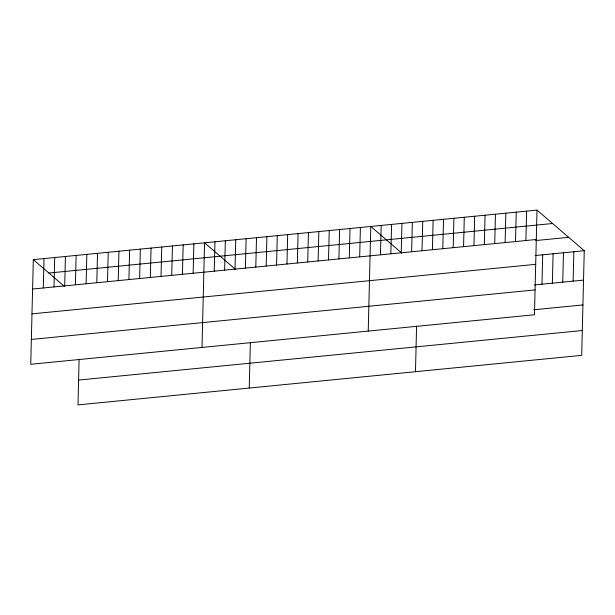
<?xml version="1.0" encoding="UTF-8"?>
<svg xmlns="http://www.w3.org/2000/svg" width="615" height="615" viewBox="0 0 615 615"><rect width="100%" height="100%" fill="white"/><g stroke="black" fill="none" stroke-linecap="round" stroke-linejoin="round"><path stroke-width="0.92" d="M33.31 259.645L30.75 364.28L534.458 314.749L537.01 210.107L33.31 259.645L64.291 286.275M43.296 287.981L44.011 258.592M53.997 286.928L54.712 257.539M64.698 285.875L65.421 256.486M75.407 284.822L76.122 255.433M79.104 359.214L77.99 404.893L581.69 355.355L584.25 250.72L537.01 210.107M86.108 283.769L86.823 254.379M96.809 282.716L97.531 253.326M107.517 281.67L108.232 252.273M118.218 280.617L118.933 251.22M128.919 279.564L129.642 250.167M139.628 278.51L140.343 249.113M150.329 277.457L151.052 248.06M161.03 276.404L161.753 247.015M171.739 275.351L172.454 245.962M182.44 274.298L183.162 244.908M193.148 273.245L193.863 243.855M202.012 347.437L204.564 242.802L235.545 269.432M214.235 271.169L214.958 241.78M224.629 270.146L225.344 240.757M235.015 269.132L235.737 239.735M245.4 268.109L246.123 238.712M249.244 388.05L250.367 342.371M255.794 267.087L256.509 237.69M266.18 266.064L266.902 236.667M276.573 265.042L277.288 235.653M286.959 264.019L287.682 234.63M297.353 262.997L298.067 233.608M307.738 261.975L308.453 232.585M318.124 260.952L318.847 231.563M328.518 259.93L329.233 230.54M338.903 258.915L339.626 229.518M349.297 257.893L350.012 228.496M359.683 256.87L360.398 227.473M368.231 331.093L370.791 226.458L401.772 253.088M380.462 254.825L381.177 225.436M390.848 253.803L391.571 224.414M401.241 252.78L401.956 223.391M411.627 251.758L412.342 222.369M415.471 371.706L416.586 326.027M422.013 250.736L422.736 221.346M432.407 249.721L433.121 220.324M442.792 248.698L443.515 219.301M453.186 247.676L453.901 218.279M463.572 246.653L464.287 217.256M473.957 245.631L474.68 216.242M484.351 244.609L485.066 215.219M494.737 243.586L495.459 214.197M505.13 242.564L505.845 213.174M515.516 241.541L516.231 212.152M525.902 240.519L526.625 211.13M541.976 284.199L542.691 254.802M552.362 283.177L553.085 253.78M562.756 282.154L563.471 252.765M573.142 281.132L573.864 251.743M48.893 273.045L552.601 223.506M32.587 289.035L536.295 239.504M535.604 240.565L568.66 237.321M535.142 255.548L584.25 250.72M31.98 313.865L535.688 264.335M534.42 284.937L583.535 280.109M31.357 339.449L535.058 289.919M533.812 309.776L582.928 304.94M78.597 380.062L582.297 330.524"/></g></svg>
